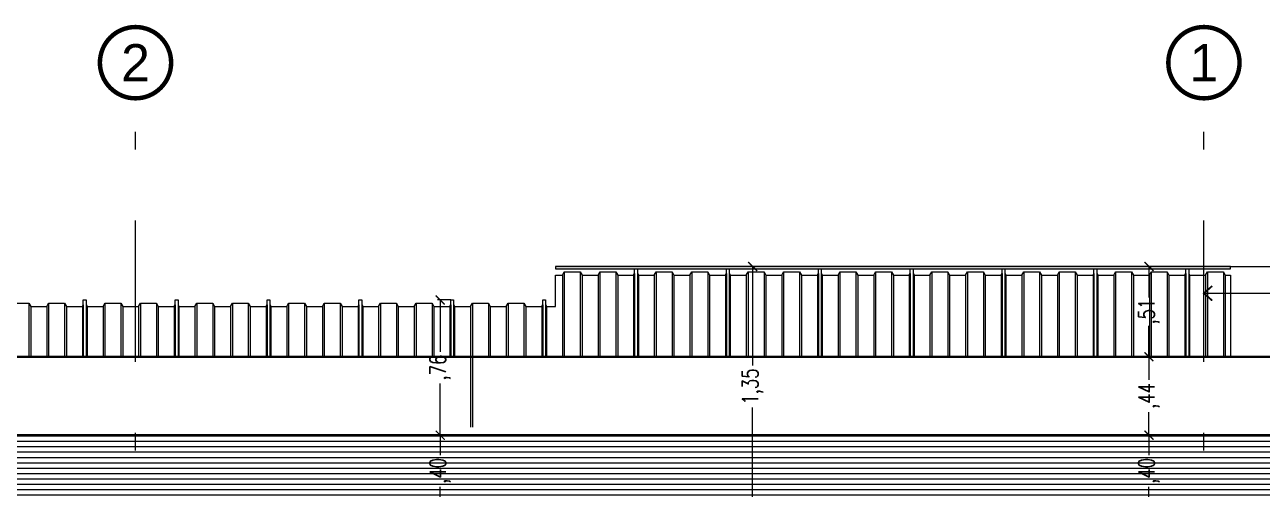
# Model space of a CAD drawing. Header units: millimetres. Extents: x 216 to 2687, y 57 to 1099.
# Drawn here: x 269.91 to 276.86, y 61.73 to 64.34 of the extents above; entities that cross this region are included whole.
import ezdxf
from ezdxf.enums import TextEntityAlignment as Align

# ---------------------------------------------------------------- set-up
doc = ezdxf.new("R2010")
doc.units = ezdxf.units.MM
doc.header["$LTSCALE"] = 0.5
doc.header["$PDMODE"] = 35
doc.linetypes.add('CENTER', pattern=[50.8, 31.75, -6.35, 6.35, -6.35])
doc.linetypes.add('DASHDOT2', pattern=[12.7, 6.35, -3.175, 0, -3.175])
for name, color, linetype, lineweight in [('A-COTAS', 7, 'Continuous', 9), ('A-CUBT', 133, 'Continuous', 15), ('A-EJES', 7, 'DASHDOT2', 9), ('A-PLAN-1', 2, 'Continuous', 35), ('A-PLAN-ACHU3', 250, 'Continuous', 0), ('A-TEXT-EJES', 85, 'CENTER', 9), ('A-TEXT-FLEC', 4, 'Continuous', 9)]:
    doc.layers.add(name, color=color, linetype=linetype, lineweight=lineweight)
doc.styles.add('Cotas', font='romans.shx', dxfattribs={"width": 0.75})
doc.styles.add('swis Lt BT', font='swissl.ttf')
doc.dimstyles.new("1-25'", dxfattribs={"dimtxt": 0.075, "dimasz": 0.05, "dimexe": 0.015, "dimexo": 0, "dimgap": 0.02, "dimtad": 0, "dimzin": 4, "dimtxsty": 'Cotas', "dimblk": 'ARCHTICK', "dimcen": 0.09, "dimclrd": 142, "dimclre": 2, "dimclrt": 2, "dimadec": 0, "dimazin": 0, "dimtfac": 1, "dimtmove": 0, "dimatfit": 3, "dimfxl": 0.1, "dimlwd": 13, "dimlwe": 9, "dimarcsym": 2})

# ---------------------------------------------------------------- blocks, each defined once
blk = doc.blocks.new('INDICADOR EJES')
at = {"layer": 'A-TEXT-EJES', "const_width": 0.0005}
blk.add_lwpolyline([(0.004, 0.004, 1), (-0.004, 0.004, 1)], format="xyb", close=True, dxfattribs=at)
at = {"layer": 'A-TEXT-EJES', "style": 'swis Lt BT'}
blk.add_attdef('1', text='', height=0.005, dxfattribs=at).set_placement((0, 0.004), align=Align.MIDDLE_CENTER)
blk = doc.blocks.new('*U401')
at = {"layer": 'A-TEXT-FLEC'}
blk.add_lwpolyline([(3.6284, 0), (0, 0), (0, 0.137)], dxfattribs=at)
at = {"layer": 'A-TEXT-FLEC', "const_width": 0.01}
blk.add_lwpolyline([(3.582, -0.0408), (3.6284, 0), (3.582, 0.0408)], dxfattribs=at)
blk = doc.blocks.new('_ArchTick')
at = {"color": 0, "linetype": 'ByBlock', "const_width": 0.15}
blk.add_lwpolyline([(-0.5, -0.5), (0.5, 0.5)], dxfattribs=at)
blk = doc.blocks.new('*D438')
at = {"layer": 'A-COTAS', "color": 2, "linetype": 'DASHDOT2', "lineweight": 9, "transparency": 16777216}
for p, q in [((272.2431, 62.0354), (272.2281, 62.0354)), ((272.2431, 61.6354), (272.2281, 61.6354))]:
    blk.add_line(p, q, dxfattribs=at)
at = {"layer": 'A-COTAS', "color": 142, "linetype": 'Continuous', "lineweight": 13, "transparency": 16777216}
for p, q in [((272.2431, 62.0354), (272.2431, 61.9245)), ((272.2431, 61.6354), (272.2431, 61.7463))]:
    blk.add_line(p, q, dxfattribs=at)
at = {"layer": 'DEFPOINTS', "color": 0, "transparency": 16777216}
for p in [(272.2431, 62.0354), (272.2431, 62.0354), (272.2431, 61.6354)]:
    blk.add_point(p, dxfattribs=at)
at = {"layer": 'A-COTAS', "color": 142, "lineweight": 13, "transparency": 16777216, "xscale": 0.05, "yscale": 0.05, "zscale": 0.05}
for p, rotation in [((272.2431, 62.0354), 90), ((272.2431, 61.6354), 270)]:
    blk.add_blockref('_ArchTick', p, dxfattribs=dict(at, rotation=rotation))
at = {"layer": 'A-COTAS', "color": 2, "transparency": 16777216, "insert": (272.2431, 61.8354), "char_height": 0.09, "attachment_point": 5, "rotation": 90, "style": 'Cotas'}
blk.add_mtext(',40', dxfattribs=at)
blk = doc.blocks.new('*D439')
at = {"layer": 'A-COTAS', "color": 2, "linetype": 'DASHDOT2', "lineweight": 9, "transparency": 16777216}
for p, q in [((272.3027, 62.7941), (272.2281, 62.7941)), ((272.2431, 62.0354), (272.2281, 62.0354))]:
    blk.add_line(p, q, dxfattribs=at)
at = {"layer": 'A-COTAS', "color": 142, "linetype": 'Continuous', "lineweight": 13, "transparency": 16777216}
for p, q in [((272.2431, 62.7941), (272.2431, 62.5039)), ((272.2431, 62.0354), (272.2431, 62.3257))]:
    blk.add_line(p, q, dxfattribs=at)
at = {"layer": 'DEFPOINTS', "color": 0, "transparency": 16777216}
for p in [(272.2431, 62.7941), (272.3027, 62.7941), (272.2431, 62.0354)]:
    blk.add_point(p, dxfattribs=at)
at = {"layer": 'A-COTAS', "color": 142, "lineweight": 13, "transparency": 16777216, "xscale": 0.05, "yscale": 0.05, "zscale": 0.05}
for p, rotation in [((272.2431, 62.7941), 90), ((272.2431, 62.0354), 270)]:
    blk.add_blockref('_ArchTick', p, dxfattribs=dict(at, rotation=rotation))
at = {"layer": 'A-COTAS', "color": 2, "transparency": 16777216, "insert": (272.2431, 62.4148), "char_height": 0.09, "attachment_point": 5, "rotation": 90, "style": 'Cotas'}
blk.add_mtext(',76', dxfattribs=at)
blk = doc.blocks.new('*D443')
at = {"layer": 'A-COTAS', "color": 2, "linetype": 'DASHDOT2', "lineweight": 9, "transparency": 16777216}
for p, q in [((273.9977, 62.9816), (274.0127, 62.9816)), ((273.9977, 61.6354), (273.9827, 61.6354))]:
    blk.add_line(p, q, dxfattribs=at)
at = {"layer": 'A-COTAS', "color": 142, "linetype": 'Continuous', "lineweight": 13, "transparency": 16777216}
for p, q in [((273.9977, 62.9816), (273.9977, 62.4266)), ((273.9977, 61.6354), (273.9977, 62.1905))]:
    blk.add_line(p, q, dxfattribs=at)
at = {"layer": 'DEFPOINTS', "color": 0, "transparency": 16777216}
for p in [(273.9977, 62.9816), (273.9977, 62.9816), (273.9977, 61.6354)]:
    blk.add_point(p, dxfattribs=at)
at = {"layer": 'A-COTAS', "color": 142, "lineweight": 13, "transparency": 16777216, "xscale": 0.05, "yscale": 0.05, "zscale": 0.05}
for p, rotation in [((273.9977, 62.9816), 90), ((273.9977, 61.6354), 270)]:
    blk.add_blockref('_ArchTick', p, dxfattribs=dict(at, rotation=rotation))
at = {"layer": 'A-COTAS', "color": 2, "transparency": 16777216, "insert": (273.9977, 62.3085), "char_height": 0.09, "attachment_point": 5, "rotation": 90, "style": 'Cotas'}
blk.add_mtext('1,35', dxfattribs=at)
blk = doc.blocks.new('*D445')
at = {"layer": 'A-COTAS', "color": 2, "linetype": 'DASHDOT2', "lineweight": 9, "transparency": 16777216}
for p, q in [((276.2234, 62.0354), (276.2084, 62.0354)), ((276.062, 61.6354), (276.2384, 61.6354))]:
    blk.add_line(p, q, dxfattribs=at)
at = {"layer": 'A-COTAS', "color": 142, "linetype": 'Continuous', "lineweight": 13, "transparency": 16777216}
for p, q in [((276.2234, 62.0354), (276.2234, 61.9245)), ((276.2234, 61.6354), (276.2234, 61.7463))]:
    blk.add_line(p, q, dxfattribs=at)
at = {"layer": 'DEFPOINTS', "color": 0, "transparency": 16777216}
for p in [(276.2234, 62.0354), (276.2234, 62.0354), (276.062, 61.6354)]:
    blk.add_point(p, dxfattribs=at)
at = {"layer": 'A-COTAS', "color": 142, "lineweight": 13, "transparency": 16777216, "xscale": 0.05, "yscale": 0.05, "zscale": 0.05}
for p, rotation in [((276.2234, 62.0354), 90), ((276.2234, 61.6354), 270)]:
    blk.add_blockref('_ArchTick', p, dxfattribs=dict(at, rotation=rotation))
at = {"layer": 'A-COTAS', "color": 2, "transparency": 16777216, "insert": (276.2234, 61.8354), "char_height": 0.09, "attachment_point": 5, "rotation": 90, "style": 'Cotas'}
blk.add_mtext(',40', dxfattribs=at)
blk = doc.blocks.new('*D446')
at = {"layer": 'A-COTAS', "color": 2, "linetype": 'DASHDOT2', "lineweight": 9, "transparency": 16777216}
for p, q in [((276.2255, 62.4754), (276.2084, 62.4754)), ((276.2234, 62.0354), (276.2084, 62.0354))]:
    blk.add_line(p, q, dxfattribs=at)
at = {"layer": 'A-COTAS', "color": 142, "linetype": 'Continuous', "lineweight": 13, "transparency": 16777216}
for p, q in [((276.2234, 62.4754), (276.2234, 62.3461)), ((276.2234, 62.0354), (276.2234, 62.1647))]:
    blk.add_line(p, q, dxfattribs=at)
at = {"layer": 'DEFPOINTS', "color": 0, "transparency": 16777216}
for p in [(276.2234, 62.4754), (276.2255, 62.4754), (276.2234, 62.0354)]:
    blk.add_point(p, dxfattribs=at)
at = {"layer": 'A-COTAS', "color": 142, "lineweight": 13, "transparency": 16777216, "xscale": 0.05, "yscale": 0.05, "zscale": 0.05}
for p, rotation in [((276.2234, 62.4754), 90), ((276.2234, 62.0354), 270)]:
    blk.add_blockref('_ArchTick', p, dxfattribs=dict(at, rotation=rotation))
at = {"layer": 'A-COTAS', "color": 2, "transparency": 16777216, "insert": (276.2234, 62.2554), "char_height": 0.09, "attachment_point": 5, "rotation": 90, "style": 'Cotas'}
blk.add_mtext(',44', dxfattribs=at)
blk = doc.blocks.new('*D447')
at = {"layer": 'A-COTAS', "color": 2, "linetype": 'DASHDOT2', "lineweight": 9, "transparency": 16777216}
for p, q in [((276.2234, 62.9816), (276.2384, 62.9816)), ((276.2255, 62.4754), (276.2084, 62.4754))]:
    blk.add_line(p, q, dxfattribs=at)
at = {"layer": 'A-COTAS', "color": 142, "linetype": 'Continuous', "lineweight": 13, "transparency": 16777216}
for p, q in [((276.2234, 62.9816), (276.2234, 62.808)), ((276.2234, 62.4754), (276.2234, 62.6491))]:
    blk.add_line(p, q, dxfattribs=at)
at = {"layer": 'DEFPOINTS', "color": 0, "transparency": 16777216}
for p in [(276.2234, 62.9816), (276.2234, 62.9816), (276.2255, 62.4754)]:
    blk.add_point(p, dxfattribs=at)
at = {"layer": 'A-COTAS', "color": 142, "lineweight": 13, "transparency": 16777216, "xscale": 0.05, "yscale": 0.05, "zscale": 0.05}
for p, rotation in [((276.2234, 62.9816), 90), ((276.2234, 62.4754), 270)]:
    blk.add_blockref('_ArchTick', p, dxfattribs=dict(at, rotation=rotation))
at = {"layer": 'A-COTAS', "color": 2, "transparency": 16777216, "insert": (276.2234, 62.7285), "char_height": 0.09, "attachment_point": 5, "rotation": 90, "style": 'Cotas'}
blk.add_mtext(',51', dxfattribs=at)
blk = doc.blocks.new('*D448')
at = {"layer": 'A-COTAS', "color": 2, "linetype": 'DASHDOT2', "lineweight": 9, "transparency": 16777216}
for p, q in [((276.682, 62.9816), (278.064, 62.9816)), ((277.782, 62.4754), (278.064, 62.4754))]:
    blk.add_line(p, q, dxfattribs=at)
at = {"layer": 'A-COTAS', "color": 142, "linetype": 'Continuous', "lineweight": 13, "transparency": 16777216}
for p, q in [((278.049, 62.9816), (278.049, 62.808)), ((278.049, 62.4754), (278.049, 62.6491))]:
    blk.add_line(p, q, dxfattribs=at)
at = {"layer": 'DEFPOINTS', "color": 0, "transparency": 16777216}
for p in [(276.682, 62.9816), (277.782, 62.4754), (278.049, 62.4754)]:
    blk.add_point(p, dxfattribs=at)
at = {"layer": 'A-COTAS', "color": 142, "lineweight": 13, "transparency": 16777216, "xscale": 0.05, "yscale": 0.05, "zscale": 0.05}
for p, rotation in [((278.049, 62.9816), 90), ((278.049, 62.4754), 270)]:
    blk.add_blockref('_ArchTick', p, dxfattribs=dict(at, rotation=rotation))
at = {"layer": 'A-COTAS', "color": 2, "transparency": 16777216, "insert": (278.049, 62.7285), "char_height": 0.09, "attachment_point": 5, "rotation": 90, "style": 'Cotas'}
blk.add_mtext(',51', dxfattribs=at)

msp = doc.modelspace()

# ---------------------------------------------------------------- hatches: boundary and pattern name
at = {"layer": 'A-PLAN-ACHU3'}
h = msp.add_hatch(color=256, dxfattribs=at)
h.dxf.hatch_style = 1
h.set_gradient(color1=(91, 91, 91), color2=(214, 214, 214), tint=1, name='HEMISPHERICAL')
h.paths.add_polyline_path([(276.682, 62.9693), (276.682, 62.9816), (272.8905, 62.9816), (272.8905, 62.9693)])
h = msp.add_hatch(dxfattribs=at)
h.set_pattern_fill('_USER', color=256, scale=0.03, pattern_type=0)
h.set_pattern_definition([(0, (-2414.348867, -998.31859), (0, 0.03), [])])
h.paths.add_polyline_path([(257.582, 61.6354), (277.782, 61.6354), (277.782, 62.0354), (257.582, 62.0354)])

# ---------------------------------------------------------------- linework, layer by layer
at = {"layer": 'A-CUBT', "transparency": 33554559}
msp.add_lwpolyline([(269.8439, 62.7761), (269.9335, 62.7761), (269.9439, 62.7581), (270.0335, 62.7581), (270.0439, 62.7761), (270.1335, 62.7761), (270.1439, 62.7581), (270.2335, 62.7581), (270.2387, 62.7671), (270.2387, 62.7941), (270.2547, 62.7941), (270.2547, 62.7671), (270.2599, 62.7581), (270.3495, 62.7581), (270.3599, 62.7761), (270.4495, 62.7761), (270.4599, 62.7581), (270.5495, 62.7581), (270.5599, 62.7761), (270.6495, 62.7761), (270.6599, 62.7581), (270.7495, 62.7581), (270.7547, 62.7671), (270.7547, 62.7941), (270.7707, 62.7941), (270.7707, 62.7671), (270.7759, 62.7581), (270.8655, 62.7581), (270.8759, 62.7761), (270.9655, 62.7761), (270.9759, 62.7581), (271.0655, 62.7581), (271.0759, 62.7761), (271.1655, 62.7761), (271.1759, 62.7581), (271.2655, 62.7581), (271.2707, 62.7671), (271.2707, 62.7941), (271.2867, 62.7941), (271.2867, 62.7671), (271.2919, 62.7581), (271.3815, 62.7581), (271.3919, 62.7761), (271.4815, 62.7761), (271.4919, 62.7581), (271.5815, 62.7581), (271.5919, 62.7761), (271.6815, 62.7761), (271.6919, 62.7581), (271.7815, 62.7581), (271.7867, 62.7671), (271.7867, 62.7941), (271.8027, 62.7941), (271.8027, 62.7671), (271.8079, 62.7581), (271.8975, 62.7581), (271.9079, 62.7761), (271.9975, 62.7761), (272.0079, 62.7581), (272.0975, 62.7581), (272.1079, 62.7761), (272.1975, 62.7761), (272.2079, 62.7581), (272.2975, 62.7581), (272.3027, 62.7671), (272.3027, 62.7941), (272.3187, 62.7941), (272.3187, 62.7671), (272.3239, 62.7581), (272.4135, 62.7581), (272.4239, 62.7761), (272.5135, 62.7761), (272.5239, 62.7581), (272.6135, 62.7581), (272.6239, 62.7761), (272.7135, 62.7761), (272.7239, 62.7581), (272.8135, 62.7581), (272.8187, 62.7671), (272.8187, 62.7941), (272.8347, 62.7941), (272.8347, 62.7671), (272.8399, 62.7581), (272.8905, 62.7581), (272.8905, 62.9333), (272.9295, 62.9333), (272.9399, 62.9513), (273.0295, 62.9513), (273.0399, 62.9333), (273.1295, 62.9333), (273.1399, 62.9513), (273.2295, 62.9513), (273.2399, 62.9333), (273.3295, 62.9333), (273.3347, 62.9423), (273.3347, 62.9693), (273.3507, 62.9693), (273.3507, 62.9423), (273.3559, 62.9333), (273.4455, 62.9333), (273.4559, 62.9513), (273.5455, 62.9513), (273.5559, 62.9333), (273.6455, 62.9333), (273.6559, 62.9513), (273.7455, 62.9513), (273.7559, 62.9333), (273.8455, 62.9333), (273.8507, 62.9423), (273.8507, 62.9693), (273.8667, 62.9693), (273.8667, 62.9423), (273.8719, 62.9333), (273.9615, 62.9333), (273.9719, 62.9513), (274.0615, 62.9513), (274.0719, 62.9333), (274.1615, 62.9333), (274.1719, 62.9513), (274.2615, 62.9513), (274.2719, 62.9333), (274.3615, 62.9333), (274.3667, 62.9423), (274.3667, 62.9693), (274.3827, 62.9693), (274.3827, 62.9423), (274.3879, 62.9333), (274.4775, 62.9333), (274.4879, 62.9513), (274.5775, 62.9513), (274.5879, 62.9333), (274.6775, 62.9333), (274.6879, 62.9513), (274.7775, 62.9513), (274.7879, 62.9333), (274.8775, 62.9333), (274.8827, 62.9423), (274.8827, 62.9693), (274.8987, 62.9693), (274.8987, 62.9423), (274.9039, 62.9333), (274.9935, 62.9333), (275.0039, 62.9513), (275.0935, 62.9513), (275.1039, 62.9333), (275.1935, 62.9333), (275.2039, 62.9513), (275.2935, 62.9513), (275.3039, 62.9333), (275.3935, 62.9333), (275.3987, 62.9423), (275.3987, 62.9693), (275.4147, 62.9693), (275.4147, 62.9423), (275.4199, 62.9333), (275.5095, 62.9333), (275.5199, 62.9513), (275.6095, 62.9513), (275.6199, 62.9333), (275.7095, 62.9333), (275.7199, 62.9513), (275.8095, 62.9513), (275.8199, 62.9333), (275.9095, 62.9333), (275.9147, 62.9423), (275.9147, 62.9693), (275.9307, 62.9693), (275.9307, 62.9423), (275.9359, 62.9333), (276.0255, 62.9333), (276.0359, 62.9513), (276.1255, 62.9513), (276.1359, 62.9333), (276.2255, 62.9333), (276.2359, 62.9513), (276.3255, 62.9513), (276.3359, 62.9333), (276.4255, 62.9333), (276.4307, 62.9423), (276.4307, 62.9693), (276.4467, 62.9693), (276.4467, 62.9423), (276.4519, 62.9333), (276.5415, 62.9333), (276.5519, 62.9513), (276.6415, 62.9513), (276.6519, 62.9333), (276.682, 62.9333), (276.682, 62.4754), (258.3655, 62.4754)], dxfattribs=at)
at = {"layer": 'A-CUBT'}
msp.add_lwpolyline([(276.682, 62.9816), (272.8905, 62.9816), (272.8905, 62.9693), (276.682, 62.9693)], close=True, dxfattribs=at)
at = {"layer": 'A-CUBT', "color": 254, "true_color": 0xc5e2c5}
for points in [[(272.9295, 62.9333), (272.9295, 62.4754)], [(273.0399, 62.9333), (273.0399, 62.4754)], [(273.1295, 62.9333), (273.1295, 62.4754)], [(273.2399, 62.9333), (273.2399, 62.4754)], [(273.3295, 62.9333), (273.3295, 62.4754)], [(273.3559, 62.9333), (273.3559, 62.4754)], [(273.4455, 62.9333), (273.4455, 62.4754)], [(273.5559, 62.9333), (273.5559, 62.4754)], [(273.6455, 62.9333), (273.6455, 62.4754)], [(273.7559, 62.9333), (273.7559, 62.4754)], [(273.8455, 62.9333), (273.8455, 62.4754)], [(273.8719, 62.9333), (273.8719, 62.4754)], [(273.9615, 62.9333), (273.9615, 62.4754)], [(274.0719, 62.9333), (274.0719, 62.4754)], [(274.1615, 62.9333), (274.1615, 62.4754)], [(274.2719, 62.9333), (274.2719, 62.4754)], [(274.3615, 62.9333), (274.3615, 62.4754)], [(274.3879, 62.9333), (274.3879, 62.4754)], [(274.4775, 62.9333), (274.4775, 62.4754)], [(274.5879, 62.9333), (274.5879, 62.4754)], [(274.6775, 62.9333), (274.6775, 62.4754)], [(274.7879, 62.9333), (274.7879, 62.4754)], [(274.8775, 62.9333), (274.8775, 62.4754)], [(274.9039, 62.9333), (274.9039, 62.4754)], [(274.9935, 62.9333), (274.9935, 62.4754)], [(275.1039, 62.9333), (275.1039, 62.4754)], [(275.1935, 62.9333), (275.1935, 62.4754)], [(275.3039, 62.9333), (275.3039, 62.4754)], [(275.3935, 62.9333), (275.3935, 62.4754)], [(275.4199, 62.9333), (275.4199, 62.4754)], [(275.5095, 62.9333), (275.5095, 62.4754)], [(275.6199, 62.9333), (275.6199, 62.4754)], [(275.7095, 62.9333), (275.7095, 62.4754)], [(275.8199, 62.9333), (275.8199, 62.4754)], [(275.9095, 62.9333), (275.9095, 62.4754)], [(275.9359, 62.9333), (275.9359, 62.4754)], [(276.0255, 62.9333), (276.0255, 62.4754)], [(276.1359, 62.9333), (276.1359, 62.4754)], [(276.2255, 62.9333), (276.2255, 62.4754)], [(276.3359, 62.9333), (276.3359, 62.4754)], [(276.4255, 62.9333), (276.4255, 62.4754)], [(276.4519, 62.9333), (276.4519, 62.4754)], [(276.5415, 62.9333), (276.5415, 62.4754)], [(276.6519, 62.9333), (276.6519, 62.4754)], [(269.9439, 62.7581), (269.9439, 62.4754)], [(270.0335, 62.7581), (270.0335, 62.4754)], [(270.1439, 62.7581), (270.1439, 62.4754)], [(270.2335, 62.7581), (270.2335, 62.4754)], [(270.2599, 62.7581), (270.2599, 62.4754)], [(270.3495, 62.7581), (270.3495, 62.4754)], [(270.4599, 62.7581), (270.4599, 62.4754)], [(270.5495, 62.7581), (270.5495, 62.4754)], [(270.6599, 62.7581), (270.6599, 62.4754)], [(270.7495, 62.7581), (270.7495, 62.4754)], [(270.7759, 62.7581), (270.7759, 62.4754)], [(270.8655, 62.7581), (270.8655, 62.4754)], [(270.9759, 62.7581), (270.9759, 62.4754)], [(271.0655, 62.7581), (271.0655, 62.4754)], [(271.1759, 62.7581), (271.1759, 62.4754)], [(271.2655, 62.7581), (271.2655, 62.4754)], [(271.2919, 62.7581), (271.2919, 62.4754)], [(271.3815, 62.7581), (271.3815, 62.4754)], [(271.4919, 62.7581), (271.4919, 62.4754)], [(271.5815, 62.7581), (271.5815, 62.4754)], [(271.6919, 62.7581), (271.6919, 62.4754)], [(271.7815, 62.7581), (271.7815, 62.4754)], [(271.8079, 62.7581), (271.8079, 62.4754)], [(271.8975, 62.7581), (271.8975, 62.4754)], [(272.0079, 62.7581), (272.0079, 62.4754)], [(272.0975, 62.7581), (272.0975, 62.4754)], [(272.2079, 62.7581), (272.2079, 62.4754)], [(272.2975, 62.7581), (272.2975, 62.4754)], [(272.3239, 62.7581), (272.3239, 62.4754)], [(272.4135, 62.7581), (272.4135, 62.0802)], [(272.5239, 62.7581), (272.5239, 62.4754)], [(272.6135, 62.7581), (272.6135, 62.4754)], [(272.7239, 62.7581), (272.7239, 62.4754)], [(272.8135, 62.7581), (272.8135, 62.4754)], [(272.8399, 62.7581), (272.8399, 62.4754)]]:
    msp.add_lwpolyline(points, dxfattribs=at)
at = {"layer": 'A-CUBT', "color": 93, "true_color": 0x69b569}
for points in [[(272.9399, 62.9513), (272.9399, 62.4754)], [(273.0295, 62.9513), (273.0295, 62.4754)], [(273.1399, 62.9513), (273.1399, 62.4754)], [(273.2295, 62.9513), (273.2295, 62.4754)], [(273.3347, 62.9423), (273.3347, 62.4754)], [(273.3507, 62.9423), (273.3507, 62.4754)], [(273.4559, 62.9513), (273.4559, 62.4754)], [(273.5455, 62.9513), (273.5455, 62.4754)], [(273.6559, 62.9513), (273.6559, 62.4754)], [(273.7455, 62.9513), (273.7455, 62.4754)], [(273.8507, 62.9423), (273.8507, 62.4754)], [(273.8667, 62.9423), (273.8667, 62.4754)], [(273.9719, 62.9513), (273.9719, 62.4754)], [(274.0615, 62.9513), (274.0615, 62.4754)], [(274.1719, 62.9513), (274.1719, 62.4754)], [(274.2615, 62.9513), (274.2615, 62.4754)], [(274.3667, 62.9423), (274.3667, 62.4754)], [(274.3827, 62.9423), (274.3827, 62.4754)], [(274.4879, 62.9513), (274.4879, 62.4754)], [(274.5775, 62.9513), (274.5775, 62.4754)], [(274.6879, 62.9513), (274.6879, 62.4754)], [(274.7775, 62.9513), (274.7775, 62.4754)], [(274.8827, 62.9423), (274.8827, 62.4754)], [(274.8987, 62.9423), (274.8987, 62.4754)], [(275.0039, 62.9513), (275.0039, 62.4754)], [(275.0935, 62.9513), (275.0935, 62.4754)], [(275.2039, 62.9513), (275.2039, 62.4754)], [(275.2935, 62.9513), (275.2935, 62.4754)], [(275.3987, 62.9423), (275.3987, 62.4754)], [(275.4147, 62.9423), (275.4147, 62.4754)], [(275.5199, 62.9513), (275.5199, 62.4754)], [(275.6095, 62.9513), (275.6095, 62.4754)], [(275.7199, 62.9513), (275.7199, 62.4754)], [(275.8095, 62.9513), (275.8095, 62.4754)], [(275.9147, 62.9423), (275.9147, 62.4754)], [(275.9307, 62.9423), (275.9307, 62.4754)], [(276.0359, 62.9513), (276.0359, 62.4754)], [(276.1255, 62.9513), (276.1255, 62.4754)], [(276.2359, 62.9513), (276.2359, 62.4754)], [(276.3255, 62.9513), (276.3255, 62.4754)], [(276.4307, 62.9423), (276.4307, 62.4754)], [(276.4467, 62.9423), (276.4467, 62.4754)], [(276.5519, 62.9513), (276.5519, 62.4754)], [(276.6415, 62.9513), (276.6415, 62.4754)], [(269.9335, 62.7761), (269.9335, 62.4754)], [(270.0439, 62.7761), (270.0439, 62.4754)], [(270.1335, 62.7761), (270.1335, 62.4754)], [(270.2387, 62.7671), (270.2387, 62.4754)], [(270.2547, 62.7671), (270.2547, 62.4754)], [(270.3599, 62.7761), (270.3599, 62.4754)], [(270.4495, 62.7761), (270.4495, 62.4754)], [(270.5599, 62.7761), (270.5599, 62.4754)], [(270.6495, 62.7761), (270.6495, 62.4754)], [(270.7547, 62.7671), (270.7547, 62.4754)], [(270.7707, 62.7671), (270.7707, 62.4754)], [(270.8759, 62.7761), (270.8759, 62.4754)], [(270.9655, 62.7761), (270.9655, 62.4754)], [(271.0759, 62.7761), (271.0759, 62.4754)], [(271.1655, 62.7761), (271.1655, 62.4754)], [(271.2707, 62.7671), (271.2707, 62.4754)], [(271.2867, 62.7671), (271.2867, 62.4754)], [(271.3919, 62.7761), (271.3919, 62.4754)], [(271.4815, 62.7761), (271.4815, 62.4754)], [(271.5919, 62.7761), (271.5919, 62.4754)], [(271.6815, 62.7761), (271.6815, 62.4754)], [(271.7867, 62.7671), (271.7867, 62.4754)], [(271.8027, 62.7671), (271.8027, 62.4754)], [(271.9079, 62.7761), (271.9079, 62.4754)], [(271.9975, 62.7761), (271.9975, 62.4754)], [(272.1079, 62.7761), (272.1079, 62.4754)], [(272.1975, 62.7761), (272.1975, 62.4754)], [(272.3027, 62.7671), (272.3027, 62.4754)], [(272.3187, 62.7671), (272.3187, 62.4754)], [(272.4239, 62.7761), (272.4239, 62.0802)], [(272.5135, 62.7761), (272.5135, 62.4754)], [(272.6239, 62.7761), (272.6239, 62.4754)], [(272.7135, 62.7761), (272.7135, 62.4754)], [(272.8187, 62.7671), (272.8187, 62.4754)], [(272.8347, 62.7671), (272.8347, 62.4754)]]:
    msp.add_lwpolyline(points, dxfattribs=at)
at = {"layer": 'A-EJES', "ltscale": 0.25}
for p, q in [((270.532, 57.384), (270.532, 63.925)), ((276.532, 57.384), (276.532, 63.925))]:
    msp.add_line(p, q, dxfattribs=at)
at = {"layer": 'A-PLAN-1'}
for points in [[(257.582, 62.4754), (277.782, 62.4754), (277.782, 62.0354), (257.582, 62.0354)], [(257.582, 61.6354), (277.782, 61.6354), (277.782, 62.0354), (257.582, 62.0354)]]:
    msp.add_lwpolyline(points, close=True, dxfattribs=at)

# ---------------------------------------------------------------- block references
at = {"layer": 'A-TEXT-EJES'}
ref = msp.add_blockref('INDICADOR EJES', (270.532, 63.925), dxfattribs=dict(at, xscale=49.99999999999986, yscale=49.99999999999986, zscale=49.99999999999986, rotation=5.971324136223714e-05))
ref.add_attrib('1', '2', dxfattribs={"layer": '0', "color": 0, "height": 0.208, "rotation": 0.00006, "style": 'swis Lt BT'}).set_placement((270.532, 64.125), align=Align.MIDDLE_CENTER)
ref = msp.add_blockref('INDICADOR EJES', (276.532, 63.925), dxfattribs=dict(at, xscale=49.99999999999986, yscale=49.99999999999986, zscale=49.99999999999986, rotation=5.971324136223714e-05))
ref.add_attrib('1', '1', dxfattribs={"layer": '0', "color": 0, "height": 0.208, "rotation": 0.00006, "style": 'swis Lt BT'}).set_placement((276.532, 64.125), align=Align.MIDDLE_CENTER)
at = {"layer": 'A-TEXT-FLEC', "xscale": -1}
msp.add_blockref('*U401', (280.1604, 62.8316), dxfattribs=at)

# ---------------------------------------------------------------- dimensions: what is measured, and where the dimension line sits
at = {"layer": 'A-COTAS'}
for base, p1, p2, picture, middle in [((273.9977, 62.9816), (273.9977, 61.6354), (273.9977, 62.9816), '*D443', (273.9977, 62.3085)), ((276.2234, 62.9816), (276.2255, 62.4754), (276.2234, 62.9816), '*D447', (276.2234, 62.7285)), ((278.049, 62.4754), (276.682, 62.9816), (277.782, 62.4754), '*D448', (278.049, 62.7285)), ((272.2431, 62.7941), (272.2431, 62.0354), (272.3027, 62.7941), '*D439', (272.2431, 62.4148)), ((276.2234, 62.4754), (276.2234, 62.0354), (276.2255, 62.4754), '*D446', (276.2234, 62.2554)), ((272.2431, 62.0354), (272.2431, 61.6354), (272.2431, 62.0354), '*D438', (272.2431, 61.8354)), ((276.2234, 62.0354), (276.062, 61.6354), (276.2234, 62.0354), '*D445', (276.2234, 61.8354))]:
    dim = msp.add_linear_dim(base=base, p1=p1, p2=p2, angle=90, dimstyle="1-25'", override={"dimtxt": 0.09}, dxfattribs=at)
    dim.commit()
    dim.dimension.update_dxf_attribs({"geometry": picture, "text_midpoint": middle})

doc.saveas('drawing.dxf')
